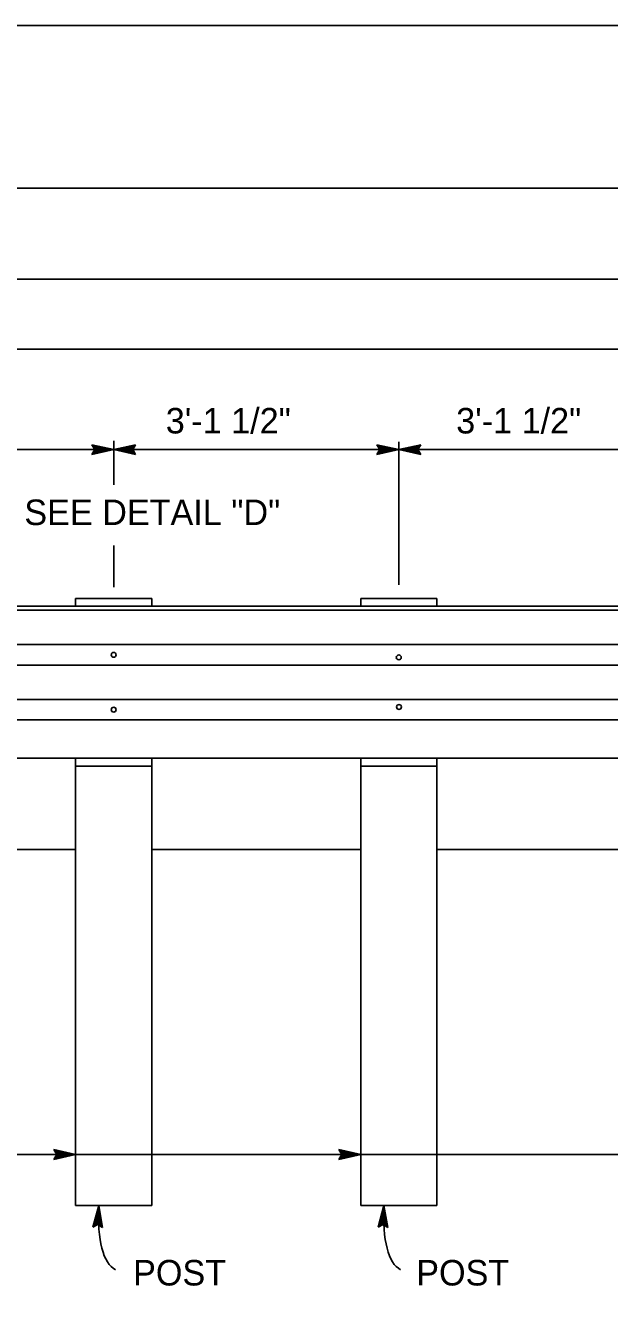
# Model space of a CAD drawing. Extents: x -894 to 866, y -476 to 714.
# Drawn here: x -495.7 to -335.6, y 366.2 to 713.6 of the extents above; entities that cross this region are included whole.
import ezdxf

# ---------------------------------------------------------------- set-up
doc = ezdxf.new("R2010")
doc.units = 0
for name, color, linetype in [('10 Sheet Format', 7, 'Continuous'), ('56 Stage 3 Anno', 7, 'Continuous'), ('57 Undefined', 7, 'Continuous'), ('60 Nongeo Data', 7, 'Continuous')]:
    doc.layers.add(name, color=color, linetype=linetype)

msp = doc.modelspace()

# ---------------------------------------------------------------- linework, layer by layer
at = {"layer": '10 Sheet Format'}
msp.add_line((-813.45, 643.96), (811.55, 643.96), dxfattribs=at)
for points in [[(-894.04, 713.56), (865.96, 713.56), (865.96, -476.44), (-894.04, -476.44)], [(-863.43, 668.96), (836.57, 668.96), (836.57, -431.04), (-863.43, -431.04)], [(-863.43, 668.96), (836.57, 668.96), (836.57, -431.04), (-863.43, -431.04)]]:
    msp.add_lwpolyline(points, close=True, dxfattribs=at)
at = {"layer": '56 Stage 3 Anno'}
for p, q in [((-627.75, 624.85), (-2.83, 624.85)), ((-476.7, 597.29), (-477.5, 598.63)), ((-477.5, 598.63), (-477.5, 598.63)), ((-477.5, 598.63), (-471.5, 597.29)), ((-477.28, 598.27), (-472.88, 597.29)), ((-477.05, 597.91), (-474.26, 597.29)), ((-476.87, 597.57), (-475.64, 597.29)), ((-471.5, 587.63), (-471.5, 599.71)), ((-471.5, 597.29), (-465.5, 598.62)), ((-470.11, 597.29), (-465.73, 598.26)), ((-468.74, 597.29), (-465.91, 597.91)), ((-467.36, 597.29), (-466.15, 597.55)), ((-465.5, 598.62), (-466.3, 597.29)), ((-465.5, 598.62), (-465.5, 598.62)), ((-398.58, 597.29), (-399.38, 598.63)), ((-399.38, 598.63), (-399.38, 598.63)), ((-399.38, 598.63), (-393.38, 597.29)), ((-399.16, 598.27), (-394.76, 597.29)), ((-398.93, 597.91), (-396.14, 597.29)), ((-398.75, 597.57), (-397.52, 597.29)), ((-393.38, 560.2), (-393.38, 599.38)), ((-393.38, 597.29), (-387.38, 598.62)), ((-391.98, 597.29), (-387.61, 598.26)), ((-390.61, 597.29), (-387.79, 597.91)), ((-389.23, 597.29), (-388.02, 597.55)), ((-387.38, 598.62), (-388.18, 597.29)), ((-387.38, 598.62), (-387.38, 598.62)), ((-549.62, 597.29), (-471.5, 597.29)), ((-471.5, 597.29), (-477.5, 595.96)), ((-477.5, 595.96), (-476.7, 597.29)), ((-477.5, 595.96), (-477.5, 595.96)), ((-472.89, 597.28), (-477.27, 596.32)), ((-474.26, 597.29), (-477.09, 596.66)), ((-475.64, 597.29), (-476.85, 597.02)), ((-471.5, 597.29), (-393.38, 597.29)), ((-471.5, 597.29), (-471.5, 597.29)), ((-465.5, 595.95), (-471.5, 597.29)), ((-471.5, 597.29), (-471.5, 597.29)), ((-465.72, 596.3), (-470.12, 597.29)), ((-465.95, 596.66), (-468.74, 597.29)), ((-466.13, 597.01), (-467.36, 597.29)), ((-466.3, 597.29), (-465.5, 595.95)), ((-465.5, 595.95), (-465.5, 595.95)), ((-393.38, 597.29), (-399.38, 595.96)), ((-399.38, 595.96), (-398.58, 597.29)), ((-399.38, 595.96), (-399.38, 595.96)), ((-394.77, 597.29), (-399.14, 596.32)), ((-396.14, 597.29), (-398.96, 596.67)), ((-397.52, 597.29), (-398.73, 597.02)), ((-393.38, 597.29), (-315.25, 597.29)), ((-393.38, 597.29), (-393.38, 597.29)), ((-387.38, 595.95), (-393.38, 597.29)), ((-393.38, 597.29), (-393.38, 597.29)), ((-387.59, 596.31), (-392, 597.29)), ((-387.83, 596.67), (-390.61, 597.29)), ((-388, 597.01), (-389.23, 597.29)), ((-388.18, 597.29), (-387.38, 595.95)), ((-387.38, 595.95), (-387.38, 595.95)), ((-471.5, 559.54), (-471.5, 571.03)), ((-169.84, 404.07), (-596.32, 404.07)), ((-487.12, 404.07), (-487.92, 405.41)), ((-487.92, 405.41), (-487.92, 405.41)), ((-487.92, 405.41), (-481.92, 404.07)), ((-481.92, 404.07), (-487.92, 402.74)), ((-487.92, 402.74), (-487.12, 404.07)), ((-487.7, 405.06), (-483.3, 404.07)), ((-483.31, 404.07), (-487.68, 403.1)), ((-484.68, 404.07), (-487.5, 403.45)), ((-487.47, 404.7), (-484.68, 404.07)), ((-487.29, 404.35), (-486.06, 404.07)), ((-486.06, 404.07), (-487.27, 403.81)), ((-481.92, 404.07), (-481.92, 404.07)), ((-408.99, 404.07), (-409.79, 405.41)), ((-409.79, 405.41), (-409.79, 405.41)), ((-409.79, 405.41), (-403.79, 404.07)), ((-403.79, 404.07), (-409.79, 402.74)), ((-409.79, 402.74), (-408.99, 404.07)), ((-409.58, 405.06), (-405.17, 404.07)), ((-405.18, 404.07), (-409.56, 403.1)), ((-406.55, 404.07), (-409.38, 403.45)), ((-409.34, 404.7), (-406.55, 404.07)), ((-409.17, 404.35), (-407.94, 404.07)), ((-407.94, 404.07), (-409.15, 403.81)), ((-403.79, 404.07), (-403.79, 404.07)), ((-487.92, 402.74), (-487.92, 402.74)), ((-409.79, 402.74), (-409.79, 402.74)), ((-477.21, 384.19), (-475.58, 390.12)), ((-475.58, 390.12), (-475.58, 390.12)), ((-475.58, 390.12), (-474.54, 384.06)), ((-399.08, 384.19), (-397.46, 390.12)), ((-397.46, 390.12), (-397.46, 390.12)), ((-397.46, 390.12), (-396.42, 384.06)), ((-476.84, 384.39), (-475.65, 388.74)), ((-476.47, 384.6), (-475.72, 387.36)), ((-476.12, 384.76), (-475.78, 385.98)), ((-475.78, 385.98), (-475.57, 384.76)), ((-475.72, 387.36), (-475.23, 384.51)), ((-475.65, 388.73), (-474.89, 384.31)), ((-398.72, 384.39), (-397.53, 388.74)), ((-398.35, 384.6), (-397.59, 387.36)), ((-397.99, 384.76), (-397.66, 385.98)), ((-397.66, 385.98), (-397.45, 384.76)), ((-397.59, 387.36), (-397.1, 384.51)), ((-397.52, 388.73), (-396.76, 384.31)), ((-475.83, 384.92), (-477.21, 384.19)), ((-477.21, 384.19), (-477.21, 384.19)), ((-474.54, 384.06), (-475.83, 384.92)), ((-474.54, 384.06), (-474.54, 384.06)), ((-397.71, 384.92), (-399.08, 384.19)), ((-399.08, 384.19), (-399.08, 384.19)), ((-396.42, 384.06), (-397.71, 384.92)), ((-396.42, 384.06), (-396.42, 384.06))]:
    msp.add_line(p, q, dxfattribs=at)
for centre in [(-455.6, 417.39), (-377.48, 417.39)]:
    msp.add_ellipse(centre, major_axis=(14.78, 45.15), ratio=0.3001, start_param=2.313841, end_param=3.09253, dxfattribs=at)
at = {"layer": '60 Nongeo Data'}
for p, q in [((-481.92, 556.44), (-461.08, 556.44)), ((-481.92, 554.36), (-481.92, 556.44)), ((-461.08, 554.36), (-461.08, 556.44)), ((-403.79, 556.44), (-382.96, 556.44)), ((-403.79, 554.36), (-403.79, 556.44)), ((-382.96, 554.36), (-382.96, 556.44)), ((-700.02, 554.36), (190.77, 554.36)), ((-609.22, 553.25), (190.77, 553.25)), ((-609.22, 543.84), (190.77, 543.84)), ((-609.22, 538.22), (190.77, 538.22)), ((-609.22, 528.81), (187, 528.81)), ((-609.22, 523.19), (190.77, 523.19)), ((-668.9, 512.69), (190.77, 512.69)), ((-609.22, 512.69), (190.77, 512.69)), ((-481.92, 390.12), (-481.92, 512.69)), ((-461.08, 390.12), (-461.08, 512.69)), ((-403.79, 390.12), (-403.79, 512.69)), ((-382.96, 390.12), (-382.96, 512.69)), ((-481.92, 510.53), (-461.08, 510.53)), ((-403.79, 510.53), (-382.96, 510.53)), ((-539.21, 487.69), (-481.92, 487.69)), ((-461.08, 487.69), (-403.79, 487.69)), ((-461.08, 487.69), (-403.79, 487.69)), ((-382.96, 487.69), (-325.67, 487.69)), ((-481.92, 390.12), (-461.08, 390.12)), ((-403.79, 390.12), (-382.96, 390.12))]:
    msp.add_line(p, q, dxfattribs=at)
for centre in [(-471.5, 541.03), (-393.4, 540.33), (-471.5, 526), (-393.34, 526.75)]:
    msp.add_circle(centre, 0.668, dxfattribs=at)

# ---------------------------------------------------------------- texts
at = {"layer": '57 Undefined'}
for s, p in [('3\'-1 1/2"', (-457.23, 601.7)), ('3\'-1 1/2"', (-377.67, 601.7)), ('SEE DETAIL "D"', (-495.98, 576.6)), ('POST', (-466.19, 368.18)), ('POST', (-388.62, 368.18))]:
    msp.add_text(s, height=7, dxfattribs=at).set_placement(p)

doc.saveas('drawing.dxf')
